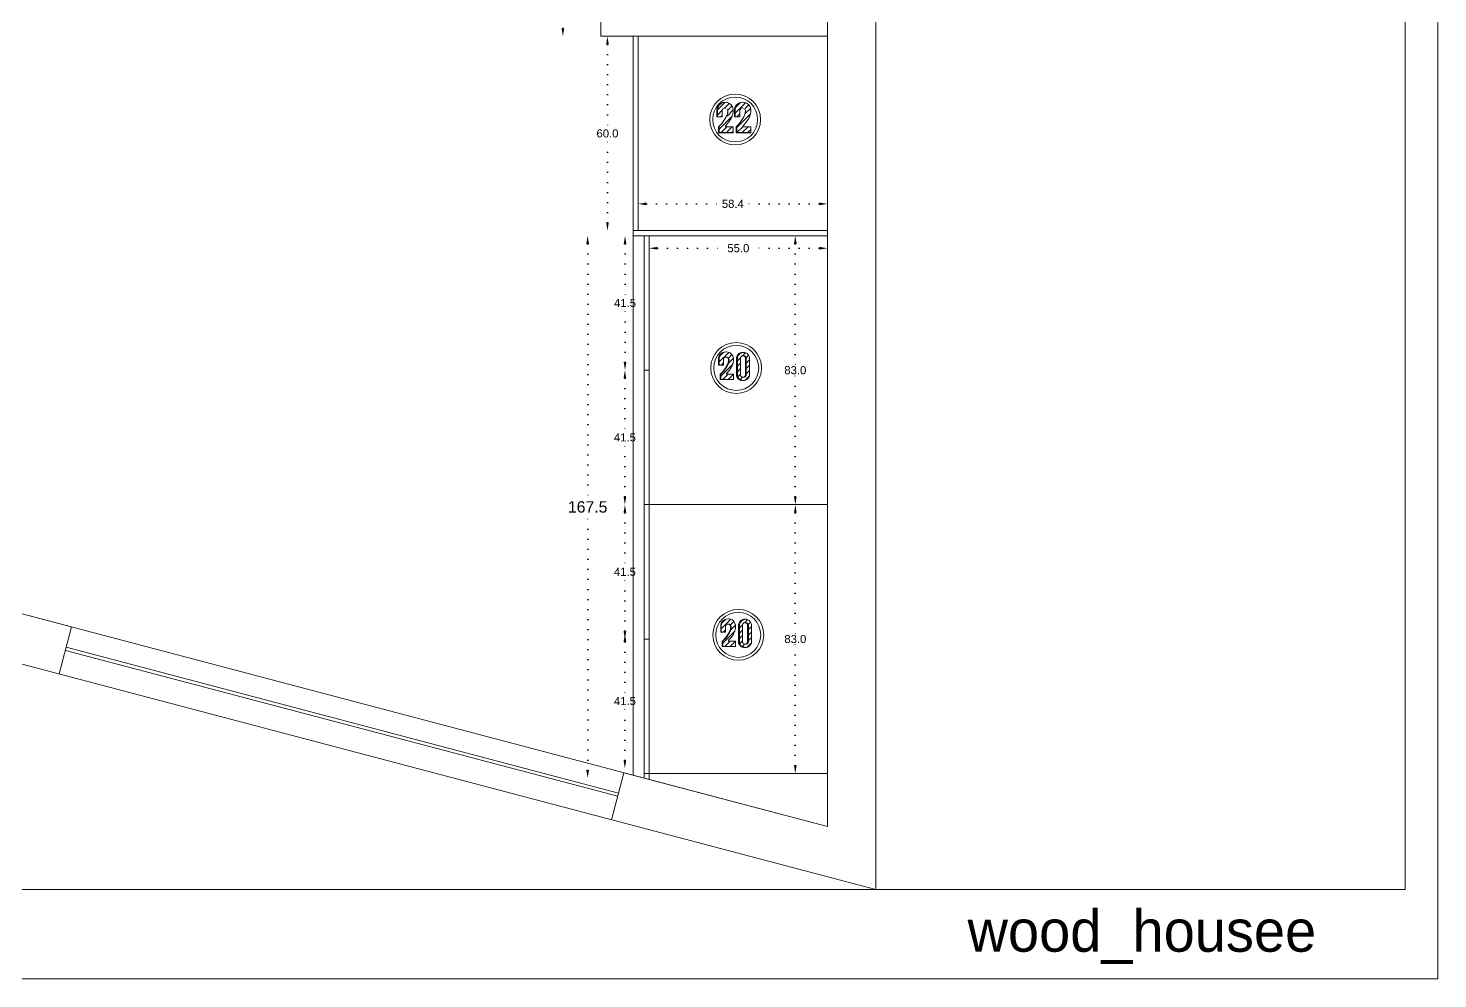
# Model space of a CAD drawing. Header units: inches. Extents: x -1979 to 7680, y -968 to 3127.
# Drawn here: x 2179.1 to 2614.4, y 188.8 to 482.3 of the extents above; entities that cross this region are included whole.
import ezdxf

# ---------------------------------------------------------------- set-up
doc = ezdxf.new("R2010")
doc.units = ezdxf.units.IN
doc.header["$MEASUREMENT"] = 0
doc.linetypes.add('ACAD_ISO07W100', pattern=[3, 0, -3])
doc.styles.get("Standard").update_dxf_attribs({"font": 'arial.ttf'})
doc.dimstyles.new('Copy of Standard', dxfattribs={"dimtxt": 2.5, "dimasz": 2.5, "dimexe": 0.18, "dimexo": 0.0625, "dimgap": 0.09, "dimtad": 0, "dimtih": 1, "dimtoh": 1, "dimdec": 1, "dimzin": 0, "dimdsep": 46, "dimtxsty": 'Standard', "dimcen": 0.09, "dimse1": 1, "dimse2": 1, "dimadec": 0, "dimazin": 0, "dimtfac": 1, "dimtdec": 1, "dimtix": 1, "dimtofl": 0, "dimtmove": 0, "dimatfit": 3, "dimfxl": 1, "dimtolj": 1, "dimtzin": 0, "dimarcsym": 0})
doc.dimstyles.get("Standard").update_dxf_attribs({"dimtxt": 3.5, "dimasz": 2.5, "dimexe": 0.18, "dimexo": 0.0625, "dimgap": 0.09, "dimtad": 0, "dimtih": 1, "dimtoh": 1, "dimdec": 1, "dimzin": 0, "dimdsep": 46, "dimtxsty": 'Standard', "dimcen": 0.09, "dimse1": 1, "dimse2": 1, "dimadec": 0, "dimazin": 0, "dimtfac": 1, "dimtdec": 1, "dimtix": 1, "dimtofl": 0, "dimtmove": 0, "dimatfit": 3, "dimfxl": 1, "dimtolj": 1, "dimtzin": 0, "dimarcsym": 0})
pattern_1 = [(45, (1756.5236, 1027.6366), (-0.8148213, 0.8148213), [])]

# ---------------------------------------------------------------- blocks, each defined once
blk = doc.blocks.new('*D49')
at = {"color": 0, "linetype": 'ACAD_ISO07W100', "lineweight": -2, "transparency": 16777216}
for p, q in [((2357.96, 477.31), (2357.96, 451.18)), ((2357.96, 422.31), (2357.96, 448.44))]:
    blk.add_line(p, q, dxfattribs=at)
at = {"color": 0, "transparency": 16777216}
for points in [[(2357.55, 477.31), (2358.38, 477.31), (2357.96, 479.81)], [(2357.55, 422.31), (2358.38, 422.31), (2357.96, 419.81)]]:
    blk.add_solid(points, dxfattribs=at)
at = {"layer": 'Defpoints', "color": 0, "transparency": 16777216}
for p in [(2355.88, 479.81), (2357.96, 479.81), (2365.88, 419.81)]:
    blk.add_point(p, dxfattribs=at)
at = {"color": 0, "lineweight": 20, "transparency": 16777216, "insert": (2357.96, 449.81), "char_height": 2.5, "attachment_point": 5}
blk.add_mtext('\\A1;60.0', dxfattribs=at)
blk = doc.blocks.new('*D50')
at = {"color": 0, "linetype": 'ACAD_ISO07W100', "lineweight": -2, "transparency": 16777216}
for p, q in [((2344.2, 587.31), (2344.2, 536.18)), ((2344.2, 482.31), (2344.2, 533.44))]:
    blk.add_line(p, q, dxfattribs=at)
at = {"color": 0, "transparency": 16777216}
for points in [[(2343.78, 587.31), (2344.61, 587.31), (2344.2, 589.81)], [(2343.78, 482.31), (2344.61, 482.31), (2344.2, 479.81)]]:
    blk.add_solid(points, dxfattribs=at)
at = {"layer": 'Defpoints', "color": 0, "transparency": 16777216}
for p in [(2344.2, 589.81), (2370.88, 589.81), (2370.88, 479.81)]:
    blk.add_point(p, dxfattribs=at)
at = {"color": 0, "lineweight": 20, "transparency": 16777216, "insert": (2344.2, 534.81), "char_height": 2.5, "attachment_point": 5}
blk.add_mtext('\\A1;110.0', dxfattribs=at)
blk = doc.blocks.new('*D56')
at = {"color": 0, "linetype": 'ACAD_ISO07W100', "lineweight": -2, "transparency": 16777216}
for p, q in [((2369.98, 428.07), (2393.35, 428.07)), ((2423.38, 428.07), (2400.01, 428.07))]:
    blk.add_line(p, q, dxfattribs=at)
at = {"color": 0, "transparency": 16777216}
for points in [[(2369.98, 428.49), (2369.98, 427.65), (2367.48, 428.07)], [(2423.38, 428.49), (2423.38, 427.65), (2425.88, 428.07)]]:
    blk.add_solid(points, dxfattribs=at)
at = {"layer": 'Defpoints', "color": 0, "transparency": 16777216}
for p in [(2425.88, 428.07), (2367.48, 419.81), (2425.88, 419.81)]:
    blk.add_point(p, dxfattribs=at)
at = {"color": 0, "lineweight": 20, "transparency": 16777216, "insert": (2396.68, 428.07), "char_height": 2.5, "attachment_point": 5}
blk.add_mtext('\\A1;58.4', dxfattribs=at)
blk = doc.blocks.new('*D57')
at = {"color": 0, "linetype": 'ACAD_ISO07W100', "lineweight": -2, "transparency": 16777216}
for p, q in [((2415.98, 332.71), (2415.98, 295.08)), ((2415.98, 254.71), (2415.98, 292.34))]:
    blk.add_line(p, q, dxfattribs=at)
at = {"color": 0, "transparency": 16777216}
for points in [[(2415.56, 332.71), (2416.4, 332.71), (2415.98, 335.21)], [(2415.56, 254.71), (2416.4, 254.71), (2415.98, 252.21)]]:
    blk.add_solid(points, dxfattribs=at)
at = {"layer": 'Defpoints', "color": 0, "transparency": 16777216}
for p in [(2415.98, 335.21), (2425.88, 335.21), (2420.88, 252.21)]:
    blk.add_point(p, dxfattribs=at)
at = {"color": 0, "lineweight": 20, "transparency": 16777216, "insert": (2415.98, 293.71), "char_height": 2.5, "attachment_point": 5}
blk.add_mtext('\\A1;83.0', dxfattribs=at)
blk = doc.blocks.new('*D58')
at = {"color": 0, "linetype": 'ACAD_ISO07W100', "lineweight": -2, "transparency": 16777216}
for p, q in [((2415.98, 415.71), (2415.98, 378.08)), ((2415.98, 337.71), (2415.98, 375.34))]:
    blk.add_line(p, q, dxfattribs=at)
at = {"color": 0, "transparency": 16777216}
for points in [[(2415.56, 415.71), (2416.4, 415.71), (2415.98, 418.21)], [(2415.56, 337.71), (2416.4, 337.71), (2415.98, 335.21)]]:
    blk.add_solid(points, dxfattribs=at)
at = {"layer": 'Defpoints', "color": 0, "transparency": 16777216}
for p in [(2415.98, 418.21), (2425.88, 418.21), (2425.88, 335.21)]:
    blk.add_point(p, dxfattribs=at)
at = {"color": 0, "lineweight": 20, "transparency": 16777216, "insert": (2415.98, 376.71), "char_height": 2.5, "attachment_point": 5}
blk.add_mtext('\\A1;83.0', dxfattribs=at)
blk = doc.blocks.new('*D59')
at = {"color": 0, "linetype": 'ACAD_ISO07W100', "lineweight": -2, "transparency": 16777216}
for p, q in [((2363.35, 292.81), (2363.35, 275.93)), ((2363.35, 256.31), (2363.35, 273.19))]:
    blk.add_line(p, q, dxfattribs=at)
at = {"color": 0, "transparency": 16777216}
for points in [[(2362.93, 292.81), (2363.77, 292.81), (2363.35, 295.31)], [(2362.93, 256.31), (2363.77, 256.31), (2363.35, 253.81)]]:
    blk.add_solid(points, dxfattribs=at)
at = {"layer": 'Defpoints', "color": 0, "transparency": 16777216}
for p in [(2369.28, 295.31), (2363.35, 253.81), (2364.28, 253.81)]:
    blk.add_point(p, dxfattribs=at)
at = {"color": 0, "lineweight": 20, "transparency": 16777216, "insert": (2363.35, 274.56), "char_height": 2.5, "attachment_point": 5}
blk.add_mtext('\\A1;41.5', dxfattribs=at)
blk = doc.blocks.new('*D60')
at = {"color": 0, "linetype": 'ACAD_ISO07W100', "lineweight": -2, "transparency": 16777216}
for p, q in [((2363.35, 332.71), (2363.35, 315.83)), ((2363.35, 296.21), (2363.35, 313.09))]:
    blk.add_line(p, q, dxfattribs=at)
at = {"color": 0, "transparency": 16777216}
for points in [[(2362.93, 332.71), (2363.77, 332.71), (2363.35, 335.21)], [(2362.93, 296.21), (2363.77, 296.21), (2363.35, 293.71)]]:
    blk.add_solid(points, dxfattribs=at)
at = {"layer": 'Defpoints', "color": 0, "transparency": 16777216}
for p in [(2369.28, 335.21), (2363.35, 293.71), (2369.28, 293.71)]:
    blk.add_point(p, dxfattribs=at)
at = {"color": 0, "lineweight": 20, "transparency": 16777216, "insert": (2363.35, 314.46), "char_height": 2.5, "attachment_point": 5}
blk.add_mtext('\\A1;41.5', dxfattribs=at)
blk = doc.blocks.new('*D61')
at = {"color": 0, "linetype": 'ACAD_ISO07W100', "lineweight": -2, "transparency": 16777216}
for p, q in [((2363.35, 374.21), (2363.35, 357.33)), ((2363.35, 337.71), (2363.35, 354.59))]:
    blk.add_line(p, q, dxfattribs=at)
at = {"color": 0, "transparency": 16777216}
for points in [[(2362.93, 374.21), (2363.77, 374.21), (2363.35, 376.71)], [(2362.93, 337.71), (2363.77, 337.71), (2363.35, 335.21)]]:
    blk.add_solid(points, dxfattribs=at)
at = {"layer": 'Defpoints', "color": 0, "transparency": 16777216}
for p in [(2369.28, 376.71), (2363.35, 335.21), (2370.88, 335.21)]:
    blk.add_point(p, dxfattribs=at)
at = {"color": 0, "lineweight": 20, "transparency": 16777216, "insert": (2363.35, 355.96), "char_height": 2.5, "attachment_point": 5}
blk.add_mtext('\\A1;41.5', dxfattribs=at)
blk = doc.blocks.new('*D62')
at = {"color": 0, "linetype": 'ACAD_ISO07W100', "lineweight": -2, "transparency": 16777216}
for p, q in [((2363.39, 415.71), (2363.39, 398.83)), ((2363.39, 379.21), (2363.39, 396.09))]:
    blk.add_line(p, q, dxfattribs=at)
at = {"color": 0, "transparency": 16777216}
for points in [[(2362.97, 415.71), (2363.81, 415.71), (2363.39, 418.21)], [(2362.97, 379.21), (2363.81, 379.21), (2363.39, 376.71)]]:
    blk.add_solid(points, dxfattribs=at)
at = {"layer": 'Defpoints', "color": 0, "transparency": 16777216}
for p in [(2369.28, 418.21), (2363.39, 376.71), (2369.28, 376.71)]:
    blk.add_point(p, dxfattribs=at)
at = {"color": 0, "lineweight": 20, "transparency": 16777216, "insert": (2363.39, 397.46), "char_height": 2.5, "attachment_point": 5}
blk.add_mtext('\\A1;41.5', dxfattribs=at)
blk = doc.blocks.new('*D93')
at = {"color": 0, "linetype": 'ACAD_ISO07W100', "lineweight": -2, "transparency": 16777216}
for p, q in [((2373.38, 414.37), (2395.05, 414.37)), ((2423.38, 414.37), (2401.71, 414.37))]:
    blk.add_line(p, q, dxfattribs=at)
at = {"color": 0, "transparency": 16777216}
for points in [[(2373.38, 414.79), (2373.38, 413.95), (2370.88, 414.37)], [(2423.38, 414.79), (2423.38, 413.95), (2425.88, 414.37)]]:
    blk.add_solid(points, dxfattribs=at)
at = {"layer": 'Defpoints', "color": 0, "transparency": 16777216}
for p in [(2370.88, 419.81), (2425.88, 418.21), (2425.88, 414.37)]:
    blk.add_point(p, dxfattribs=at)
at = {"color": 0, "lineweight": 20, "transparency": 16777216, "insert": (2398.38, 414.37), "char_height": 2.5, "attachment_point": 5}
blk.add_mtext('\\A1;55.0', dxfattribs=at)
blk = doc.blocks.new('*D616')
at = {"color": 0, "linetype": 'ACAD_ISO07W100', "lineweight": -2, "transparency": 16777216}
for p, q in [((2351.85, 415.71), (2351.85, 336.36)), ((2351.85, 253.26), (2351.85, 332.61))]:
    blk.add_line(p, q, dxfattribs=at)
at = {"color": 0, "transparency": 16777216}
for points in [[(2351.43, 415.71), (2352.26, 415.71), (2351.85, 418.21)], [(2351.43, 253.26), (2352.26, 253.26), (2351.85, 250.76)]]:
    blk.add_solid(points, dxfattribs=at)
at = {"layer": 'Defpoints', "color": 0, "transparency": 16777216}
for p in [(2351.85, 418.21), (2369.28, 418.21), (2369.28, 250.76)]:
    blk.add_point(p, dxfattribs=at)
at = {"color": 0, "lineweight": 20, "transparency": 16777216, "insert": (2351.85, 334.48), "char_height": 3.5, "attachment_point": 5}
blk.add_mtext('\\A1;167.5', dxfattribs=at)

msp = doc.modelspace()

# ---------------------------------------------------------------- hatches: boundary and pattern name
at = {"lineweight": 20}
h = msp.add_hatch(dxfattribs=at)
h.set_pattern_fill('ANSI31', color=256, scale=9.218651)
h.set_pattern_definition(pattern_1)
h.paths.add_polyline_path([(2396.75, 451.89), (2394.39, 451.89), (2394.39, 452.17), (2394.63, 452.4), (2394.86, 452.64), (2395.08, 452.89), (2395.29, 453.15), (2395.49, 453.41), (2395.68, 453.69), (2395.86, 453.97), (2396.02, 454.25), (2396.18, 454.55), (2396.32, 454.85), (2396.45, 455.16), (2396.49, 455.28), (2396.56, 455.47), (2396.63, 455.67), (2396.68, 455.86), (2396.72, 456.07), (2396.75, 456.27), (2396.77, 456.47), (2396.78, 456.68), (2396.78, 456.88), (2396.77, 457.09), (2396.75, 457.29), (2396.55, 457.99), (2396.16, 458.6), (2395.62, 459.08), (2395.03, 459.35), (2394.41, 459.44), (2393.7, 459.33), (2393.05, 459.03), (2392.51, 458.56), (2392.13, 457.96), (2391.93, 457.27), (2391.94, 456.55), (2391.94, 454.91), (2393.41, 454.91), (2393.41, 457.07), (2393.55, 457.33), (2393.74, 457.52), (2393.98, 457.64), (2394.25, 457.68), (2394.41, 457.65), (2394.51, 457.64), (2394.51, 457.64), (2394.67, 457.61), (2394.91, 457.49), (2395.1, 457.31), (2395.22, 457.08), (2395.27, 456.82), (2395.27, 456.65), (2395.26, 456.48), (2395.24, 456.31), (2395.22, 456.15), (2395.19, 455.98), (2395.15, 455.82), (2395.1, 455.66), (2395.04, 455.5), (2394.98, 455.35), (2394.91, 455.2), (2394.83, 455.02), (2394.67, 454.7), (2394.5, 454.39), (2394.32, 454.08), (2394.12, 453.79), (2393.91, 453.49), (2393.7, 453.21), (2393.47, 452.93), (2393.23, 452.67), (2392.98, 452.41), (2392.72, 452.16), (2392.46, 451.92), (2392.46, 450.1), (2396.75, 450.1)])
h = msp.add_hatch(dxfattribs=at)
h.set_pattern_fill('ANSI31', color=256, scale=9.218651)
h.set_pattern_definition(pattern_1)
h.paths.add_polyline_path([(2402.19, 451.89), (2399.83, 451.89), (2399.83, 452.17), (2400.07, 452.4), (2400.3, 452.64), (2400.53, 452.89), (2400.74, 453.15), (2400.94, 453.41), (2401.12, 453.69), (2401.3, 453.97), (2401.47, 454.25), (2401.62, 454.55), (2401.76, 454.85), (2401.89, 455.16), (2401.93, 455.28), (2402.01, 455.47), (2402.07, 455.67), (2402.12, 455.86), (2402.16, 456.07), (2402.19, 456.27), (2402.22, 456.47), (2402.23, 456.68), (2402.22, 456.88), (2402.21, 457.09), (2402.19, 457.29), (2401.99, 457.99), (2401.61, 458.6), (2401.06, 459.08), (2400.47, 459.35), (2399.85, 459.44), (2399.14, 459.33), (2398.49, 459.03), (2397.95, 458.56), (2397.57, 457.96), (2397.37, 457.27), (2397.38, 456.55), (2397.38, 454.91), (2398.86, 454.91), (2398.86, 457.07), (2398.99, 457.33), (2399.19, 457.52), (2399.42, 457.64), (2399.69, 457.68), (2399.85, 457.65), (2399.95, 457.64), (2399.96, 457.64), (2400.11, 457.61), (2400.35, 457.49), (2400.54, 457.31), (2400.66, 457.08), (2400.71, 456.82), (2400.71, 456.65), (2400.7, 456.48), (2400.69, 456.31), (2400.66, 456.15), (2400.63, 455.98), (2400.59, 455.82), (2400.54, 455.66), (2400.49, 455.5), (2400.42, 455.35), (2400.35, 455.2), (2400.28, 455.02), (2400.11, 454.7), (2399.94, 454.39), (2399.76, 454.08), (2399.56, 453.79), (2399.36, 453.49), (2399.14, 453.21), (2398.91, 452.93), (2398.67, 452.67), (2398.42, 452.41), (2398.17, 452.16), (2397.9, 451.92), (2397.9, 450.1), (2402.19, 450.1)])
h = msp.add_hatch(dxfattribs=at)
h.set_pattern_fill('ANSI31', color=256, scale=9.218651)
h.set_pattern_definition([(45, (1720.8648, 949.4442), (-0.8148213, 0.8148213), [])])
h.paths.add_polyline_path([(2396.86, 375.48), (2394.71, 375.48), (2394.71, 375.73), (2394.93, 375.94), (2395.14, 376.16), (2395.34, 376.39), (2395.53, 376.62), (2395.71, 376.86), (2395.89, 377.11), (2396.05, 377.37), (2396.2, 377.63), (2396.34, 377.9), (2396.47, 378.18), (2396.59, 378.46), (2396.63, 378.57), (2396.69, 378.74), (2396.75, 378.92), (2396.8, 379.1), (2396.83, 379.29), (2396.86, 379.47), (2396.88, 379.66), (2396.89, 379.85), (2396.89, 380.03), (2396.88, 380.22), (2396.86, 380.41), (2396.68, 381.04), (2396.33, 381.6), (2395.83, 382.04), (2395.29, 382.28), (2394.73, 382.36), (2394.08, 382.27), (2393.48, 382), (2392.99, 381.57), (2392.64, 381.02), (2392.46, 380.39), (2392.47, 379.73), (2392.47, 378.23), (2393.82, 378.23), (2393.82, 380.21), (2393.94, 380.44), (2394.12, 380.61), (2394.33, 380.72), (2394.58, 380.76), (2394.73, 380.74), (2394.82, 380.72), (2394.82, 380.72), (2394.96, 380.7), (2395.18, 380.59), (2395.35, 380.42), (2395.47, 380.21), (2395.51, 379.97), (2395.51, 379.82), (2395.5, 379.67), (2395.49, 379.52), (2395.46, 379.36), (2395.44, 379.21), (2395.4, 379.07), (2395.36, 378.92), (2395.31, 378.78), (2395.25, 378.63), (2395.18, 378.5), (2395.11, 378.34), (2394.96, 378.05), (2394.81, 377.76), (2394.64, 377.48), (2394.46, 377.21), (2394.27, 376.94), (2394.07, 376.68), (2393.86, 376.43), (2393.65, 376.19), (2393.42, 375.95), (2393.19, 375.72), (2392.94, 375.51), (2392.94, 373.84), (2396.86, 373.84)])
h = msp.add_hatch(dxfattribs=at)
h.set_pattern_fill('ANSI31', color=256, scale=9.393641)
h.set_pattern_definition([(45, (1706.5833, 960.0612), (-0.8302884, 0.8302884), [])])
h.paths.add_polyline_path([(2398.11, 380.69), (2398.11, 374.9), (2398.29, 374.52), (2398.55, 374.18), (2398.87, 373.91), (2399.25, 373.7), (2399.65, 373.57), (2400.07, 373.53), (2400.3, 373.55), (2400.63, 373.66), (2401.01, 373.87), (2401.33, 374.14), (2401.6, 374.48), (2401.78, 374.87), (2401.78, 380.71), (2401.63, 381.13), (2401.38, 381.51), (2401.06, 381.83), (2400.67, 382.06), (2400.3, 382.19), (2400.07, 382.22), (2399.63, 382.17), (2399.21, 382.02), (2398.83, 381.79), (2398.51, 381.48), (2398.26, 381.1)])
h.paths.add_polyline_path([(2400.56, 374.93), (2399.91, 374.43), (2399.11, 374.76), (2399.04, 375.29), (2399.04, 380.79), (2399.69, 381.29), (2399.99, 381.17), (2400.33, 381.13), (2400.56, 380.56)], flags=16)
h = msp.add_hatch(dxfattribs=at)
h.set_pattern_fill('ANSI31', color=256, scale=9.218651)
h.set_pattern_definition([(45, (1721.5071, 867.0374), (-0.8148213, 0.8148213), [])])
h.paths.add_polyline_path([(2397.5, 293.07), (2395.35, 293.07), (2395.35, 293.32), (2395.57, 293.53), (2395.78, 293.75), (2395.98, 293.98), (2396.17, 294.21), (2396.36, 294.46), (2396.53, 294.71), (2396.69, 294.96), (2396.84, 295.23), (2396.98, 295.5), (2397.11, 295.77), (2397.23, 296.05), (2397.27, 296.16), (2397.33, 296.34), (2397.39, 296.52), (2397.44, 296.7), (2397.48, 296.88), (2397.51, 297.07), (2397.52, 297.25), (2397.53, 297.44), (2397.53, 297.63), (2397.52, 297.81), (2397.5, 298), (2397.32, 298.64), (2396.97, 299.19), (2396.47, 299.63), (2395.93, 299.88), (2395.37, 299.96), (2394.72, 299.86), (2394.13, 299.59), (2393.63, 299.16), (2393.28, 298.61), (2393.1, 297.98), (2393.11, 297.33), (2393.11, 295.82), (2394.46, 295.82), (2394.46, 297.8), (2394.58, 298.04), (2394.76, 298.21), (2394.98, 298.32), (2395.22, 298.35), (2395.37, 298.33), (2395.46, 298.32), (2395.46, 298.31), (2395.61, 298.29), (2395.82, 298.18), (2395.99, 298.02), (2396.11, 297.8), (2396.15, 297.57), (2396.15, 297.41), (2396.14, 297.26), (2396.13, 297.11), (2396.11, 296.96), (2396.08, 296.81), (2396.04, 296.66), (2396, 296.51), (2395.95, 296.37), (2395.89, 296.23), (2395.83, 296.09), (2395.75, 295.93), (2395.61, 295.64), (2395.45, 295.35), (2395.28, 295.07), (2395.1, 294.8), (2394.91, 294.53), (2394.72, 294.27), (2394.51, 294.02), (2394.29, 293.78), (2394.06, 293.54), (2393.83, 293.32), (2393.59, 293.1), (2393.59, 291.43), (2397.5, 291.43)])
h = msp.add_hatch(dxfattribs=at)
h.set_pattern_fill('ANSI31', color=256, scale=9.393641)
h.set_pattern_definition([(45, (1707.2256, 877.6544), (-0.8302884, 0.8302884), [])])
h.paths.add_polyline_path([(2398.75, 298.28), (2398.75, 292.49), (2398.94, 292.11), (2399.2, 291.77), (2399.52, 291.5), (2399.89, 291.29), (2400.29, 291.17), (2400.71, 291.12), (2400.95, 291.15), (2401.28, 291.25), (2401.65, 291.46), (2401.98, 291.74), (2402.24, 292.08), (2402.43, 292.46), (2402.43, 298.3), (2402.27, 298.73), (2402.02, 299.1), (2401.7, 299.42), (2401.32, 299.66), (2400.94, 299.79), (2400.71, 299.81), (2400.27, 299.76), (2399.85, 299.62), (2399.47, 299.38), (2399.15, 299.07), (2398.9, 298.7)])
h.paths.add_polyline_path([(2401.2, 292.52), (2400.56, 292.02), (2399.75, 292.36), (2399.68, 292.89), (2399.68, 298.39), (2400.33, 298.89), (2400.63, 298.76), (2400.97, 298.72), (2401.2, 298.15)], flags=16)

# ---------------------------------------------------------------- linework, layer by layer
for p, q in [((2425.88, 679.81), (2425.88, 235.81)), ((2440.88, 679.81), (2440.88, 216.34)), ((2355.88, 589.81), (2355.88, 479.81)), ((2355.88, 479.81), (2425.88, 479.81)), ((2365.88, 418.21), (2365.88, 479.81)), ((2367.48, 419.81), (2367.48, 479.81)), ((2425.88, 456.81), (2425.88, 393.51)), ((2365.88, 419.81), (2425.88, 419.81)), ((2365.88, 418.21), (2425.88, 418.21)), ((2369.28, 418.21), (2369.28, 250.76)), ((2370.88, 418.21), (2370.88, 250.33)), ((2369.28, 376.71), (2370.88, 376.71)), ((2369.28, 335.21), (2425.88, 335.21)), ((2425.88, 235.81), (2161.54, 305.61)), ((2161.54, 305.61), (2192.48, 297.44)), ((2425.88, 235.81), (2425.88, 305.81)), ((2192.48, 297.44), (2188.65, 282.94)), ((2440.88, 216.34), (2146.54, 294.06)), ((2369.28, 293.71), (2370.88, 293.71)), ((2361.12, 245.15), (2190.56, 290.19)), ((2361.37, 246.12), (2190.82, 291.16)), ((2363.03, 252.41), (2359.2, 237.9)), ((2425.88, 235.81), (2363.03, 252.41)), ((2369.28, 252.21), (2425.88, 252.21))]:
    msp.add_line(p, q, dxfattribs=at)
at = {"color": 30, "lineweight": 20, "true_color": 0xf26722}
msp.add_line((2365.88, 418.21), (2365.88, 251.65), dxfattribs=at)
at = {"lineweight": 20}
for points in [[(1720.21, 188.81), (2614.4, 188.81), (2614.4, 821.07), (1720.21, 821.07)], [(1727.18, 216.35), (2604.35, 216.35), (2604.35, 786.62), (1727.18, 786.62)], [(2401.33, 374.14), (2401.01, 373.87), (2400.63, 373.66), (2400.3, 373.55), (2400.23, 373.53), (2399.8, 373.49), (2399.37, 373.53), (2398.97, 373.66), (2398.59, 373.87), (2398.27, 374.14), (2398, 374.48), (2397.82, 374.87), (2397.82, 380.71), (2397.97, 381.13), (2398.22, 381.51), (2398.54, 381.83), (2398.93, 382.06), (2399.35, 382.21), (2399.8, 382.26), (2400.25, 382.21), (2400.3, 382.19), (2400.67, 382.06), (2401.06, 381.83), (2401.38, 381.51), (2401.63, 381.13), (2401.78, 380.71), (2401.78, 374.87), (2401.6, 374.48)], [(2401.98, 291.74), (2401.65, 291.46), (2401.28, 291.25), (2400.95, 291.15), (2400.87, 291.12), (2400.44, 291.08), (2400.02, 291.12), (2399.61, 291.25), (2399.23, 291.46), (2398.91, 291.74), (2398.65, 292.08), (2398.46, 292.46), (2398.46, 298.3), (2398.62, 298.73), (2398.86, 299.1), (2399.18, 299.42), (2399.57, 299.66), (2399.99, 299.8), (2400.44, 299.85), (2400.89, 299.8), (2400.94, 299.79), (2401.32, 299.66), (2401.7, 299.42), (2402.02, 299.1), (2402.27, 298.73), (2402.43, 298.3), (2402.43, 292.46), (2402.24, 292.08)]]:
    msp.add_lwpolyline(points, close=True, dxfattribs=at)
for points in [[(2391.75, 454.91), (2391.75, 456.57), (2391.74, 457.29), (2391.94, 457.99), (2392.33, 458.6), (2392.87, 459.08), (2393.53, 459.38), (2394.25, 459.48), (2394.96, 459.38), (2395.03, 459.35), (2395.62, 459.08), (2396.16, 458.6), (2396.55, 457.99), (2396.75, 457.29), (2396.77, 457.09), (2396.78, 456.88), (2396.78, 456.68), (2396.77, 456.47), (2396.75, 456.27), (2396.72, 456.07), (2396.68, 455.86), (2396.63, 455.67), (2396.56, 455.47), (2396.49, 455.28), (2396.45, 455.16), (2396.32, 454.85), (2396.18, 454.55), (2396.02, 454.25), (2395.86, 453.97), (2395.68, 453.69), (2395.49, 453.41), (2395.29, 453.15), (2395.08, 452.89), (2394.86, 452.64), (2394.63, 452.4), (2394.39, 452.17), (2394.39, 451.89), (2396.75, 451.89), (2396.75, 450.1), (2396.75, 450.05), (2392.27, 450.05)], [(2391.75, 454.91), (2391.94, 454.91), (2393.41, 454.91), (2393.41, 457.03), (2393.43, 457.1), (2393.55, 457.33), (2393.74, 457.52), (2393.98, 457.64), (2394.25, 457.68), (2394.41, 457.65), (2394.51, 457.64), (2394.52, 457.64)], [(2391.94, 454.91), (2391.94, 456.55), (2391.93, 457.27), (2392.13, 457.96), (2392.51, 458.56), (2393.05, 459.03), (2393.7, 459.33), (2394.41, 459.44), (2395.03, 459.35)], [(2394.94, 457.33), (2395.06, 457.1), (2395.11, 456.83), (2395.11, 456.67), (2395.1, 456.5), (2395.09, 456.33), (2395.06, 456.16), (2395.03, 456), (2394.99, 455.83), (2394.94, 455.67), (2394.89, 455.51), (2394.82, 455.35), (2394.75, 455.2), (2394.67, 455.03), (2394.51, 454.7), (2394.34, 454.39), (2394.15, 454.08), (2393.95, 453.77), (2393.74, 453.48), (2393.52, 453.19), (2393.29, 452.91), (2393.05, 452.64), (2392.8, 452.38), (2392.54, 452.13), (2392.27, 451.89), (2392.27, 450.05), (2392.46, 450.1), (2396.75, 450.1)], [(2397.19, 454.91), (2397.19, 456.57), (2397.18, 457.29), (2397.38, 457.99), (2397.77, 458.6), (2398.31, 459.08), (2398.97, 459.38), (2399.69, 459.48), (2400.4, 459.38), (2400.47, 459.35), (2401.06, 459.08), (2401.61, 458.6), (2401.99, 457.99), (2402.19, 457.29), (2402.21, 457.09), (2402.22, 456.88), (2402.23, 456.68), (2402.22, 456.47), (2402.19, 456.27), (2402.16, 456.07), (2402.12, 455.86), (2402.07, 455.67), (2402.01, 455.47), (2401.93, 455.28), (2401.89, 455.16), (2401.76, 454.85), (2401.62, 454.55), (2401.47, 454.25), (2401.3, 453.97), (2401.12, 453.69), (2400.94, 453.41), (2400.74, 453.15), (2400.53, 452.89), (2400.3, 452.64), (2400.07, 452.4), (2399.83, 452.17), (2399.83, 451.89), (2402.19, 451.89), (2402.19, 450.1), (2402.19, 450.05), (2397.72, 450.05)], [(2397.19, 454.91), (2397.38, 454.91), (2398.86, 454.91), (2398.86, 457.03), (2398.87, 457.1), (2399, 457.33), (2399.19, 457.52), (2399.43, 457.64), (2399.69, 457.68), (2399.85, 457.65), (2399.95, 457.64), (2399.96, 457.64)], [(2397.38, 454.91), (2397.38, 456.55), (2397.37, 457.27), (2397.57, 457.96), (2397.95, 458.56), (2398.49, 459.03), (2399.14, 459.33), (2399.85, 459.44), (2400.47, 459.35)], [(2400.38, 457.33), (2400.51, 457.1), (2400.55, 456.83), (2400.55, 456.67), (2400.55, 456.5), (2400.53, 456.33), (2400.51, 456.16), (2400.47, 456), (2400.43, 455.83), (2400.39, 455.67), (2400.33, 455.51), (2400.27, 455.35), (2400.19, 455.2), (2400.12, 455.03), (2399.95, 454.7), (2399.78, 454.39), (2399.59, 454.08), (2399.4, 453.77), (2399.19, 453.48), (2398.97, 453.19), (2398.74, 452.91), (2398.5, 452.64), (2398.25, 452.38), (2397.99, 452.13), (2397.72, 451.89), (2397.72, 450.05), (2397.9, 450.1), (2402.19, 450.1)], [(2392.27, 451.89), (2392.46, 451.92), (2392.46, 450.1)], [(2397.72, 451.89), (2397.9, 451.92), (2397.9, 450.1)], [(2392.3, 378.23), (2392.3, 379.75), (2392.29, 380.41), (2392.47, 381.04), (2392.82, 381.6), (2393.32, 382.04), (2393.92, 382.31), (2394.58, 382.41), (2395.23, 382.31), (2395.29, 382.28), (2395.83, 382.04), (2396.33, 381.6), (2396.68, 381.04), (2396.86, 380.41), (2396.88, 380.22), (2396.89, 380.03), (2396.89, 379.85), (2396.88, 379.66), (2396.86, 379.47), (2396.83, 379.29), (2396.8, 379.1), (2396.75, 378.92), (2396.69, 378.74), (2396.63, 378.57), (2396.59, 378.46), (2396.47, 378.18), (2396.34, 377.9), (2396.2, 377.63), (2396.05, 377.37), (2395.89, 377.11), (2395.71, 376.86), (2395.53, 376.62), (2395.34, 376.39), (2395.14, 376.16), (2394.93, 375.94), (2394.71, 375.73), (2394.71, 375.48), (2396.86, 375.48), (2396.86, 373.84), (2396.86, 373.8), (2392.78, 373.8)], [(2392.3, 378.23), (2392.47, 378.23), (2393.82, 378.23), (2393.82, 380.16), (2393.83, 380.23), (2393.94, 380.44), (2394.12, 380.61), (2394.33, 380.72), (2394.58, 380.76), (2394.73, 380.74), (2394.82, 380.72), (2394.82, 380.72)], [(2392.47, 378.23), (2392.47, 379.73), (2392.46, 380.39), (2392.64, 381.02), (2392.99, 381.57), (2393.48, 382), (2394.08, 382.27), (2394.73, 382.36), (2395.29, 382.28)], [(2395.21, 380.44), (2395.32, 380.23), (2395.37, 379.99), (2395.37, 379.84), (2395.36, 379.68), (2395.34, 379.53), (2395.32, 379.38), (2395.29, 379.22), (2395.26, 379.07), (2395.21, 378.93), (2395.16, 378.78), (2395.1, 378.64), (2395.04, 378.5), (2394.97, 378.34), (2394.82, 378.04), (2394.66, 377.75), (2394.49, 377.47), (2394.31, 377.2), (2394.12, 376.93), (2393.92, 376.67), (2393.71, 376.41), (2393.49, 376.16), (2393.26, 375.93), (2393.02, 375.7), (2392.78, 375.48), (2392.78, 373.8), (2392.94, 373.84), (2396.86, 373.84)], [(2395.21, 380.44), (2395.03, 380.61), (2394.82, 380.72), (2394.96, 380.7), (2395.18, 380.59), (2395.35, 380.42), (2395.47, 380.21), (2395.51, 379.97), (2395.51, 379.82), (2395.5, 379.67), (2395.49, 379.52), (2395.46, 379.36), (2395.44, 379.21), (2395.4, 379.07), (2395.36, 378.92), (2395.31, 378.78), (2395.25, 378.63), (2395.18, 378.5), (2395.11, 378.34), (2394.96, 378.05), (2394.81, 377.76), (2394.64, 377.48), (2394.46, 377.21), (2394.27, 376.94), (2394.07, 376.68), (2393.86, 376.43), (2393.65, 376.19), (2393.42, 375.95), (2393.19, 375.72), (2392.94, 375.51)], [(2400.3, 373.55), (2400.07, 373.53), (2399.65, 373.57), (2399.25, 373.7), (2398.87, 373.91), (2398.55, 374.18), (2398.29, 374.52), (2398.11, 374.9), (2398.11, 380.69), (2398.26, 381.1), (2398.51, 381.48), (2398.83, 381.79), (2399.21, 382.02), (2399.63, 382.17), (2400.07, 382.22), (2400.3, 382.19)], [(2400.07, 374.57), (2400.27, 374.59), (2400.45, 374.67), (2400.6, 374.79), (2400.72, 374.94), (2400.8, 375.12), (2400.83, 375.32), (2400.83, 380.4), (2400.8, 380.6), (2400.72, 380.78), (2400.6, 380.94), (2400.45, 381.06), (2400.27, 381.13), (2400.07, 381.16), (2399.8, 381.19), (2399.6, 381.16), (2399.42, 381.09), (2399.26, 380.97), (2399.14, 380.81), (2399.06, 380.62), (2399.04, 380.43), (2399.04, 375.29)], [(2399.04, 375.29), (2399.06, 375.1), (2399.14, 374.91), (2399.26, 374.76), (2399.42, 374.63), (2399.6, 374.56), (2399.8, 374.53), (2400, 374.56), (2400.18, 374.63), (2400.34, 374.76), (2400.46, 374.91), (2400.54, 375.1), (2400.56, 375.29), (2400.56, 380.43), (2400.54, 380.62), (2400.46, 380.81), (2400.34, 380.97), (2400.18, 381.09), (2400, 381.16), (2399.8, 381.19)], [(2392.78, 375.48), (2392.94, 375.51), (2392.94, 373.84)], [(2392.94, 295.82), (2392.94, 297.34), (2392.93, 298), (2393.11, 298.64), (2393.47, 299.19), (2393.96, 299.63), (2394.56, 299.9), (2395.22, 300), (2395.87, 299.9), (2395.93, 299.88), (2396.47, 299.63), (2396.97, 299.19), (2397.32, 298.64), (2397.5, 298), (2397.52, 297.81), (2397.53, 297.63), (2397.53, 297.44), (2397.52, 297.25), (2397.51, 297.07), (2397.48, 296.88), (2397.44, 296.7), (2397.39, 296.52), (2397.33, 296.34), (2397.27, 296.16), (2397.23, 296.05), (2397.11, 295.77), (2396.98, 295.5), (2396.84, 295.23), (2396.69, 294.96), (2396.53, 294.71), (2396.36, 294.46), (2396.17, 294.21), (2395.98, 293.98), (2395.78, 293.75), (2395.57, 293.53), (2395.35, 293.32), (2395.35, 293.07), (2397.5, 293.07), (2397.5, 291.43), (2397.5, 291.39), (2393.42, 291.39)], [(2392.94, 295.82), (2393.11, 295.82), (2394.46, 295.82), (2394.46, 297.76), (2394.47, 297.82), (2394.58, 298.04), (2394.76, 298.21), (2394.98, 298.32), (2395.22, 298.35), (2395.37, 298.33), (2395.46, 298.32), (2395.46, 298.31)], [(2393.11, 295.82), (2393.11, 297.33), (2393.1, 297.98), (2393.28, 298.61), (2393.63, 299.16), (2394.13, 299.59), (2394.72, 299.86), (2395.37, 299.96), (2395.93, 299.88)], [(2395.85, 298.04), (2395.96, 297.82), (2396.01, 297.58), (2396.01, 297.43), (2396, 297.27), (2395.99, 297.12), (2395.96, 296.97), (2395.94, 296.82), (2395.9, 296.67), (2395.85, 296.52), (2395.8, 296.37), (2395.75, 296.23), (2395.68, 296.09), (2395.61, 295.93), (2395.46, 295.64), (2395.3, 295.35), (2395.13, 295.07), (2394.95, 294.79), (2394.76, 294.52), (2394.56, 294.26), (2394.35, 294), (2394.13, 293.76), (2393.9, 293.52), (2393.66, 293.29), (2393.42, 293.07), (2393.42, 291.39), (2393.59, 291.43), (2397.5, 291.43)], [(2395.85, 298.04), (2395.68, 298.21), (2395.46, 298.31), (2395.61, 298.29), (2395.82, 298.18), (2395.99, 298.02), (2396.11, 297.8), (2396.15, 297.57), (2396.15, 297.41), (2396.14, 297.26), (2396.13, 297.11), (2396.11, 296.96), (2396.08, 296.81), (2396.04, 296.66), (2396, 296.51), (2395.95, 296.37), (2395.89, 296.23), (2395.83, 296.09), (2395.75, 295.93), (2395.61, 295.64), (2395.45, 295.35), (2395.28, 295.07), (2395.1, 294.8), (2394.91, 294.53), (2394.72, 294.27), (2394.51, 294.02), (2394.29, 293.78), (2394.06, 293.54), (2393.83, 293.32), (2393.59, 293.1)], [(2400.95, 291.15), (2400.71, 291.12), (2400.29, 291.17), (2399.89, 291.29), (2399.52, 291.5), (2399.2, 291.77), (2398.94, 292.11), (2398.75, 292.49), (2398.75, 298.28), (2398.9, 298.7), (2399.15, 299.07), (2399.47, 299.38), (2399.85, 299.62), (2400.27, 299.76), (2400.71, 299.81), (2400.94, 299.79)], [(2400.71, 292.16), (2400.91, 292.18), (2401.09, 292.26), (2401.25, 292.38), (2401.37, 292.54), (2401.44, 292.72), (2401.47, 292.91), (2401.47, 298), (2401.44, 298.19), (2401.37, 298.37), (2401.25, 298.53), (2401.09, 298.65), (2400.91, 298.73), (2400.71, 298.75), (2400.44, 298.78), (2400.25, 298.76), (2400.06, 298.68), (2399.9, 298.56), (2399.78, 298.4), (2399.71, 298.22), (2399.68, 298.02), (2399.68, 292.89)], [(2399.68, 292.89), (2399.71, 292.69), (2399.78, 292.51), (2399.9, 292.35), (2400.06, 292.23), (2400.25, 292.15), (2400.44, 292.13), (2400.64, 292.15), (2400.82, 292.23), (2400.98, 292.35), (2401.1, 292.51), (2401.18, 292.69), (2401.2, 292.89), (2401.2, 298.02), (2401.18, 298.22), (2401.1, 298.4), (2400.98, 298.56), (2400.82, 298.68), (2400.64, 298.76), (2400.44, 298.78)], [(2393.42, 293.07), (2393.59, 293.1), (2393.59, 291.43)]]:
    msp.add_lwpolyline(points, dxfattribs=at)
for centre, radius in [((2397.41, 454.12), 7.86), ((2397.41, 454.12), 6.94), ((2397.72, 377.41), 7.86), ((2397.72, 377.41), 6.94), ((2398.36, 295), 7.86), ((2398.36, 295), 6.94)]:
    msp.add_circle(centre, radius, dxfattribs=at)

# ---------------------------------------------------------------- texts
at = {"lineweight": 20, "insert": (2469.16, 210.1), "char_height": 12.9316, "attachment_point": 1}
msp.add_mtext_dynamic_manual_height_columns('{\\fPlantagenet Cherokee|b0|i0|c0|p18;wood_housee}', width=2.5329, gutter_width=63.88, heights=[0.399], dxfattribs=at)

# ---------------------------------------------------------------- dimensions: what is measured, and where the dimension line sits
at = {"lineweight": 20}
for base, p1, p2, picture, middle in [((2344.2, 589.81), (2370.88, 479.81), (2370.88, 589.81), '*D50', (2344.2, 534.81)), ((2357.96, 479.81), (2365.88, 419.81), (2355.88, 479.81), '*D49', (2357.96, 449.81))]:
    dim = msp.add_linear_dim(base=base, p1=p1, p2=p2, angle=270, dimstyle='Copy of Standard', dxfattribs=at)
    dim.commit()
    dim.dimension.update_dxf_attribs({"geometry": picture, "text_midpoint": middle, "dimtype": 160})
for base, p1, p2, picture, middle in [((2425.88, 428.07), (2367.48, 419.81), (2425.88, 419.81), '*D56', (2396.68, 428.07)), ((2425.88, 414.37), (2370.88, 419.81), (2425.88, 418.21), '*D93', (2398.38, 414.37))]:
    dim = msp.add_linear_dim(base=base, p1=p1, p2=p2, dimstyle='Copy of Standard', dxfattribs=at)
    dim.commit()
    dim.dimension.update_dxf_attribs({"geometry": picture, "text_midpoint": middle})
at = {"color": 30, "lineweight": 20, "true_color": 0xf26722}
dim = msp.add_linear_dim(base=(2351.8468, 418.2104), p1=(2369.2798, 250.756), p2=(2369.2798, 418.2104), angle=270, dimstyle='Standard', dxfattribs=at)
dim.commit()
dim.dimension.update_dxf_attribs({"geometry": '*D616', "text_midpoint": (2351.8468, 334.4832)})
at = {"lineweight": 20}
for base, p1, p2, picture, middle in [((2363.39, 376.71), (2369.28, 418.21), (2369.28, 376.71), '*D62', (2363.39, 397.46)), ((2415.98, 418.21), (2425.88, 335.21), (2425.88, 418.21), '*D58', (2415.98, 376.71)), ((2363.35, 335.21), (2369.28, 376.71), (2370.88, 335.21), '*D61', (2363.35, 355.96)), ((2363.35, 293.71), (2369.28, 335.21), (2369.28, 293.71), '*D60', (2363.35, 314.46)), ((2415.98, 335.21), (2420.88, 252.21), (2425.88, 335.21), '*D57', (2415.98, 293.71)), ((2363.35, 253.81), (2369.28, 295.31), (2364.28, 253.81), '*D59', (2363.35, 274.56))]:
    dim = msp.add_linear_dim(base=base, p1=p1, p2=p2, angle=270, dimstyle='Copy of Standard', dxfattribs=at)
    dim.commit()
    dim.dimension.update_dxf_attribs({"geometry": picture, "text_midpoint": middle})

doc.saveas('drawing.dxf')
